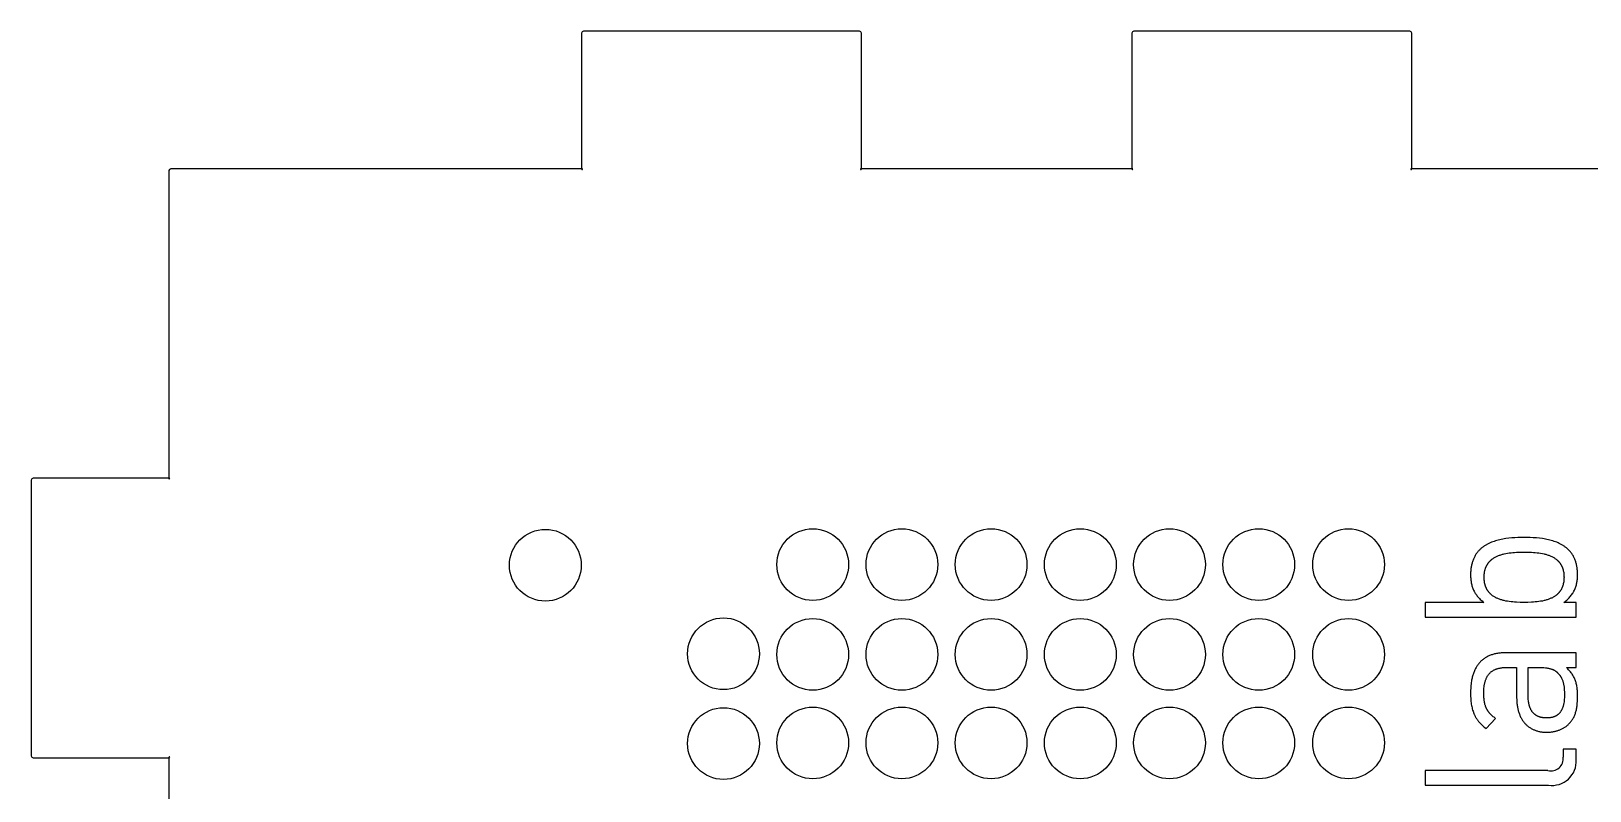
# Model space of a CAD drawing. Extents: x -34 to 366, y 525 to 825.
# Drawn here: x 188.74 to 234.06, y 665.52 to 687.62 of the extents above; entities that cross this region are included whole.
import ezdxf

# ---------------------------------------------------------------- set-up
doc = ezdxf.new("R2010")
doc.units = 0
doc.header["$MEASUREMENT"] = 0
doc.layers.add('CUT', color=30, linetype='CONTINUOUS')
doc.layers.add('ETCH', color=96, linetype='CONTINUOUS')

msp = doc.modelspace()

# ---------------------------------------------------------------- linework, layer by layer
at = {"layer": 'CUT', "color": 0}
for p, q in [((204.76, 687.598), (204.739, 687.561)), ((204.739, 687.561), (204.739, 687.548)), ((204.739, 687.548), (204.739, 683.618)), ((204.797, 687.618), (204.76, 687.598)), ((204.809, 687.618), (204.797, 687.618)), ((212.808, 687.618), (204.809, 687.618)), ((212.821, 687.618), (212.808, 687.618)), ((212.858, 687.598), (212.821, 687.618)), ((212.879, 687.561), (212.858, 687.598)), ((212.879, 687.548), (212.879, 687.561)), ((212.879, 683.618), (212.879, 687.548)), ((220.76, 687.598), (220.739, 687.561)), ((220.739, 687.561), (220.739, 687.548)), ((220.739, 687.548), (220.739, 683.618)), ((220.797, 687.618), (220.76, 687.598)), ((220.809, 687.618), (220.797, 687.618)), ((228.809, 687.618), (220.809, 687.618)), ((228.821, 687.618), (228.809, 687.618)), ((228.858, 687.598), (228.821, 687.618)), ((228.879, 687.561), (228.858, 687.598)), ((228.879, 687.548), (228.879, 687.561)), ((228.879, 683.618), (228.879, 687.548)), ((192.759, 683.598), (192.739, 683.561)), ((192.739, 683.561), (192.739, 683.548)), ((192.739, 683.548), (192.739, 674.618)), ((192.797, 683.618), (192.759, 683.598)), ((192.809, 683.618), (192.797, 683.618)), ((204.739, 683.618), (192.809, 683.618)), ((204.739, 683.618), (204.739, 683.611)), ((204.746, 683.618), (204.739, 683.618)), ((204.739, 683.611), (204.749, 683.59)), ((204.768, 683.609), (204.746, 683.618)), ((204.749, 683.59), (204.765, 683.592)), ((204.765, 683.592), (204.768, 683.609)), ((212.871, 683.618), (212.849, 683.609)), ((212.849, 683.609), (212.851, 683.592)), ((212.851, 683.592), (212.868, 683.59)), ((212.868, 683.59), (212.879, 683.611)), ((212.879, 683.618), (212.871, 683.618)), ((220.739, 683.618), (212.879, 683.618)), ((212.879, 683.611), (212.879, 683.618)), ((220.739, 683.618), (220.739, 683.611)), ((220.746, 683.618), (220.739, 683.618)), ((220.739, 683.611), (220.749, 683.59)), ((220.768, 683.609), (220.746, 683.618)), ((220.749, 683.59), (220.765, 683.592)), ((220.765, 683.592), (220.768, 683.609)), ((228.871, 683.618), (228.849, 683.609)), ((228.849, 683.609), (228.852, 683.592)), ((228.852, 683.592), (228.868, 683.59)), ((228.868, 683.59), (228.879, 683.611)), ((228.879, 683.618), (228.871, 683.618)), ((236.74, 683.618), (228.879, 683.618)), ((228.879, 683.611), (228.879, 683.618)), ((188.759, 674.598), (188.74, 674.561)), ((188.74, 674.561), (188.74, 674.548)), ((188.74, 674.548), (188.74, 666.547)), ((188.796, 674.618), (188.759, 674.598)), ((188.809, 674.618), (188.796, 674.618)), ((192.739, 674.618), (188.809, 674.618)), ((192.739, 674.618), (192.739, 674.611)), ((192.746, 674.618), (192.739, 674.618)), ((192.739, 674.611), (192.748, 674.589)), ((192.768, 674.609), (192.746, 674.618)), ((192.748, 674.589), (192.765, 674.592)), ((192.765, 674.592), (192.768, 674.609)), ((188.74, 666.547), (188.74, 666.536)), ((188.74, 666.536), (188.759, 666.499)), ((188.759, 666.499), (188.796, 666.478)), ((188.796, 666.478), (188.809, 666.478)), ((188.809, 666.478), (192.739, 666.478)), ((192.748, 666.509), (192.739, 666.487)), ((192.739, 666.487), (192.739, 666.478)), ((192.739, 666.478), (192.746, 666.478)), ((192.739, 666.478), (192.739, 658.618)), ((192.746, 666.478), (192.768, 666.489)), ((192.765, 666.505), (192.748, 666.509)), ((192.768, 666.489), (192.765, 666.505))]:
    msp.add_line(p, q, dxfattribs=at)
at = {"layer": 'ETCH'}
for p, q in [((230.826, 672.505), (230.812, 672.489)), ((230.84, 672.52), (230.826, 672.505)), ((230.855, 672.535), (230.84, 672.52)), ((230.87, 672.548), (230.855, 672.535)), ((230.885, 672.562), (230.87, 672.548)), ((230.9, 672.575), (230.885, 672.562)), ((230.915, 672.588), (230.9, 672.575)), ((230.931, 672.6), (230.915, 672.588)), ((230.947, 672.612), (230.931, 672.6)), ((230.963, 672.624), (230.947, 672.612)), ((230.98, 672.635), (230.963, 672.624)), ((230.997, 672.646), (230.98, 672.635)), ((231.014, 672.657), (230.997, 672.646)), ((231.031, 672.667), (231.014, 672.657)), ((231.048, 672.678), (231.031, 672.667)), ((231.066, 672.687), (231.048, 672.678)), ((231.084, 672.697), (231.066, 672.687)), ((231.12, 672.715), (231.084, 672.697)), ((231.157, 672.732), (231.12, 672.715)), ((231.196, 672.749), (231.157, 672.732)), ((231.234, 672.764), (231.196, 672.749)), ((231.274, 672.777), (231.234, 672.764)), ((231.314, 672.79), (231.274, 672.777)), ((231.355, 672.802), (231.314, 672.79)), ((231.396, 672.814), (231.355, 672.802)), ((231.438, 672.824), (231.396, 672.814)), ((231.48, 672.833), (231.438, 672.824)), ((231.523, 672.841), (231.48, 672.833)), ((231.566, 672.849), (231.523, 672.841)), ((231.61, 672.856), (231.566, 672.849)), ((231.698, 672.868), (231.61, 672.856)), ((231.787, 672.876), (231.698, 672.868)), ((231.876, 672.883), (231.787, 672.876)), ((231.966, 672.887), (231.876, 672.883)), ((232.056, 672.89), (231.966, 672.887)), ((232.145, 672.89), (232.056, 672.89)), ((232.235, 672.89), (232.145, 672.89)), ((232.325, 672.887), (232.235, 672.89)), ((232.414, 672.883), (232.325, 672.887)), ((232.504, 672.876), (232.414, 672.883)), ((232.593, 672.868), (232.504, 672.876)), ((232.681, 672.856), (232.593, 672.868)), ((232.725, 672.849), (232.681, 672.856)), ((232.768, 672.841), (232.725, 672.849)), ((232.811, 672.833), (232.768, 672.841)), ((232.853, 672.824), (232.811, 672.833)), ((232.895, 672.814), (232.853, 672.824)), ((232.936, 672.802), (232.895, 672.814)), ((232.977, 672.79), (232.936, 672.802)), ((233.017, 672.777), (232.977, 672.79)), ((233.056, 672.764), (233.017, 672.777)), ((233.095, 672.749), (233.056, 672.764)), ((233.133, 672.732), (233.095, 672.749)), ((233.17, 672.715), (233.133, 672.732)), ((233.207, 672.697), (233.17, 672.715)), ((233.225, 672.687), (233.207, 672.697)), ((233.242, 672.678), (233.225, 672.687)), ((233.26, 672.667), (233.242, 672.678)), ((233.277, 672.657), (233.26, 672.667)), ((233.294, 672.646), (233.277, 672.657)), ((233.311, 672.635), (233.294, 672.646)), ((233.327, 672.624), (233.311, 672.635)), ((233.344, 672.612), (233.327, 672.624)), ((233.36, 672.6), (233.344, 672.612)), ((233.375, 672.588), (233.36, 672.6)), ((233.391, 672.575), (233.375, 672.588)), ((233.406, 672.562), (233.391, 672.575)), ((233.421, 672.548), (233.406, 672.562)), ((233.435, 672.535), (233.421, 672.548)), ((233.45, 672.52), (233.435, 672.535)), ((233.465, 672.505), (233.45, 672.52)), ((233.479, 672.489), (233.465, 672.505)), ((230.614, 672.064), (230.609, 672.038)), ((230.619, 672.089), (230.614, 672.064)), ((230.625, 672.114), (230.619, 672.089)), ((230.632, 672.138), (230.625, 672.114)), ((230.639, 672.162), (230.632, 672.138)), ((230.646, 672.186), (230.639, 672.162)), ((230.654, 672.209), (230.646, 672.186)), ((230.662, 672.232), (230.654, 672.209)), ((230.671, 672.255), (230.662, 672.232)), ((230.681, 672.277), (230.671, 672.255)), ((230.691, 672.299), (230.681, 672.277)), ((230.701, 672.32), (230.691, 672.299)), ((230.711, 672.341), (230.701, 672.32)), ((230.723, 672.361), (230.711, 672.341)), ((230.734, 672.381), (230.723, 672.361)), ((230.746, 672.4), (230.734, 672.381)), ((230.758, 672.419), (230.746, 672.4)), ((230.771, 672.437), (230.758, 672.419)), ((230.784, 672.455), (230.771, 672.437)), ((230.798, 672.472), (230.784, 672.455)), ((230.812, 672.489), (230.798, 672.472)), ((231.041, 672.037), (231.046, 672.048)), ((231.046, 672.048), (231.051, 672.058)), ((231.051, 672.058), (231.056, 672.068)), ((231.056, 672.068), (231.061, 672.078)), ((231.061, 672.078), (231.066, 672.088)), ((231.066, 672.088), (231.072, 672.097)), ((231.072, 672.097), (231.077, 672.107)), ((231.077, 672.107), (231.083, 672.116)), ((231.083, 672.116), (231.089, 672.125)), ((231.089, 672.125), (231.095, 672.134)), ((231.095, 672.134), (231.101, 672.143)), ((231.101, 672.143), (231.108, 672.152)), ((231.108, 672.152), (231.114, 672.16)), ((231.114, 672.16), (231.121, 672.168)), ((231.121, 672.168), (231.128, 672.177)), ((231.128, 672.177), (231.135, 672.185)), ((231.135, 672.185), (231.142, 672.193)), ((231.142, 672.193), (231.149, 672.2)), ((231.149, 672.2), (231.157, 672.208)), ((231.157, 672.208), (231.164, 672.215)), ((231.164, 672.215), (231.172, 672.223)), ((231.172, 672.223), (231.18, 672.23)), ((231.18, 672.23), (231.188, 672.237)), ((231.188, 672.237), (231.196, 672.244)), ((231.196, 672.244), (231.204, 672.251)), ((231.204, 672.251), (231.212, 672.257)), ((231.212, 672.257), (231.23, 672.27)), ((231.23, 672.27), (231.247, 672.283)), ((231.247, 672.283), (231.266, 672.294)), ((231.266, 672.294), (231.284, 672.306)), ((231.284, 672.306), (231.303, 672.317)), ((231.303, 672.317), (231.323, 672.327)), ((231.323, 672.327), (231.343, 672.337)), ((231.343, 672.337), (231.363, 672.346)), ((231.363, 672.346), (231.384, 672.355)), ((231.384, 672.355), (231.406, 672.364)), ((231.406, 672.364), (231.427, 672.372)), ((231.427, 672.372), (231.449, 672.38)), ((231.449, 672.38), (231.472, 672.387)), ((231.472, 672.387), (231.495, 672.394)), ((231.495, 672.394), (231.518, 672.4)), ((231.518, 672.4), (231.541, 672.406)), ((231.541, 672.406), (231.565, 672.412)), ((231.565, 672.412), (231.614, 672.422)), ((231.614, 672.422), (231.663, 672.431)), ((231.663, 672.431), (231.714, 672.439)), ((231.714, 672.439), (231.766, 672.445)), ((231.766, 672.445), (231.818, 672.451)), ((231.818, 672.451), (231.871, 672.455)), ((231.871, 672.455), (231.925, 672.458)), ((231.925, 672.458), (232.035, 672.462)), ((232.035, 672.462), (232.145, 672.464)), ((232.145, 672.464), (232.256, 672.462)), ((232.256, 672.462), (232.365, 672.458)), ((232.365, 672.458), (232.419, 672.455)), ((232.419, 672.455), (232.472, 672.451)), ((232.472, 672.451), (232.525, 672.445)), ((232.525, 672.445), (232.577, 672.439)), ((232.577, 672.439), (232.627, 672.431)), ((232.627, 672.431), (232.677, 672.422)), ((232.677, 672.422), (232.726, 672.412)), ((232.726, 672.412), (232.749, 672.406)), ((232.749, 672.406), (232.773, 672.4)), ((232.773, 672.4), (232.796, 672.394)), ((232.796, 672.394), (232.819, 672.387)), ((232.819, 672.387), (232.841, 672.38)), ((232.841, 672.38), (232.863, 672.372)), ((232.863, 672.372), (232.885, 672.364)), ((232.885, 672.364), (232.906, 672.355)), ((232.906, 672.355), (232.927, 672.346)), ((232.927, 672.346), (232.948, 672.337)), ((232.948, 672.337), (232.968, 672.327)), ((232.968, 672.327), (232.987, 672.317)), ((232.987, 672.317), (233.007, 672.306)), ((233.007, 672.306), (233.025, 672.294)), ((233.025, 672.294), (233.043, 672.283)), ((233.043, 672.283), (233.061, 672.27)), ((233.061, 672.27), (233.078, 672.257)), ((233.078, 672.257), (233.087, 672.251)), ((233.087, 672.251), (233.095, 672.244)), ((233.095, 672.244), (233.103, 672.237)), ((233.103, 672.237), (233.111, 672.23)), ((233.111, 672.23), (233.119, 672.223)), ((233.119, 672.223), (233.127, 672.215)), ((233.127, 672.215), (233.134, 672.208)), ((233.134, 672.208), (233.142, 672.2)), ((233.142, 672.2), (233.149, 672.193)), ((233.149, 672.193), (233.156, 672.185)), ((233.156, 672.185), (233.163, 672.177)), ((233.163, 672.177), (233.17, 672.168)), ((233.17, 672.168), (233.177, 672.16)), ((233.177, 672.16), (233.183, 672.152)), ((233.183, 672.152), (233.19, 672.143)), ((233.19, 672.143), (233.196, 672.134)), ((233.196, 672.134), (233.202, 672.125)), ((233.202, 672.125), (233.208, 672.116)), ((233.208, 672.116), (233.214, 672.107)), ((233.214, 672.107), (233.219, 672.097)), ((233.219, 672.097), (233.225, 672.088)), ((233.225, 672.088), (233.23, 672.078)), ((233.23, 672.078), (233.235, 672.068)), ((233.235, 672.068), (233.24, 672.058)), ((233.24, 672.058), (233.245, 672.048)), ((233.245, 672.048), (233.249, 672.037)), ((233.493, 672.472), (233.479, 672.489)), ((233.506, 672.455), (233.493, 672.472)), ((233.519, 672.437), (233.506, 672.455)), ((233.532, 672.419), (233.519, 672.437)), ((233.545, 672.4), (233.532, 672.419)), ((233.557, 672.381), (233.545, 672.4)), ((233.568, 672.361), (233.557, 672.381)), ((233.579, 672.341), (233.568, 672.361)), ((233.59, 672.32), (233.579, 672.341)), ((233.6, 672.299), (233.59, 672.32)), ((233.61, 672.277), (233.6, 672.299)), ((233.619, 672.255), (233.61, 672.277)), ((233.628, 672.232), (233.619, 672.255)), ((233.637, 672.209), (233.628, 672.232)), ((233.645, 672.186), (233.637, 672.209)), ((233.652, 672.162), (233.645, 672.186)), ((233.659, 672.138), (233.652, 672.162)), ((233.666, 672.114), (233.659, 672.138)), ((233.672, 672.089), (233.666, 672.114)), ((233.677, 672.064), (233.672, 672.089)), ((233.682, 672.038), (233.677, 672.064)), ((230.591, 671.879), (230.59, 671.851)), ((230.59, 671.851), (230.59, 671.823)), ((230.59, 671.823), (230.591, 671.764)), ((230.593, 671.906), (230.591, 671.879)), ((230.591, 671.764), (230.592, 671.735)), ((230.592, 671.735), (230.594, 671.706)), ((230.595, 671.933), (230.593, 671.906)), ((230.594, 671.706), (230.596, 671.677)), ((230.597, 671.96), (230.595, 671.933)), ((230.596, 671.677), (230.599, 671.649)), ((230.601, 671.986), (230.597, 671.96)), ((230.599, 671.649), (230.602, 671.621)), ((230.604, 672.012), (230.601, 671.986)), ((230.602, 671.621), (230.606, 671.593)), ((230.609, 672.038), (230.604, 672.012)), ((230.606, 671.593), (230.611, 671.566)), ((230.985, 671.764), (230.987, 671.792)), ((230.985, 671.735), (230.985, 671.764)), ((230.985, 671.705), (230.985, 671.735)), ((230.987, 671.677), (230.985, 671.705)), ((230.987, 671.792), (230.989, 671.82)), ((230.989, 671.649), (230.987, 671.677)), ((230.989, 671.82), (230.991, 671.847)), ((230.991, 671.622), (230.989, 671.649)), ((230.991, 671.847), (230.995, 671.874)), ((230.995, 671.595), (230.991, 671.622)), ((230.995, 671.874), (230.999, 671.899)), ((230.999, 671.57), (230.995, 671.595)), ((230.999, 671.899), (231.005, 671.924)), ((231.005, 671.924), (231.007, 671.936)), ((231.007, 671.936), (231.01, 671.948)), ((231.01, 671.948), (231.014, 671.96)), ((231.014, 671.96), (231.017, 671.971)), ((231.017, 671.971), (231.021, 671.983)), ((231.021, 671.983), (231.024, 671.994)), ((231.024, 671.994), (231.028, 672.005)), ((231.028, 672.005), (231.032, 672.016)), ((231.032, 672.016), (231.037, 672.027)), ((231.037, 672.027), (231.041, 672.037)), ((233.249, 672.037), (233.254, 672.027)), ((233.254, 672.027), (233.258, 672.016)), ((233.258, 672.016), (233.262, 672.005)), ((233.262, 672.005), (233.266, 671.994)), ((233.266, 671.994), (233.27, 671.983)), ((233.27, 671.983), (233.274, 671.971)), ((233.274, 671.971), (233.277, 671.96)), ((233.277, 671.96), (233.28, 671.948)), ((233.28, 671.948), (233.283, 671.936)), ((233.283, 671.936), (233.286, 671.924)), ((233.286, 671.924), (233.291, 671.899)), ((233.291, 671.899), (233.296, 671.874)), ((233.296, 671.595), (233.291, 671.57)), ((233.296, 671.874), (233.299, 671.847)), ((233.299, 671.622), (233.296, 671.595)), ((233.299, 671.847), (233.302, 671.82)), ((233.302, 671.649), (233.299, 671.622)), ((233.302, 671.82), (233.304, 671.792)), ((233.304, 671.677), (233.302, 671.649)), ((233.304, 671.792), (233.305, 671.764)), ((233.305, 671.705), (233.304, 671.677)), ((233.305, 671.764), (233.306, 671.735)), ((233.306, 671.735), (233.305, 671.705)), ((233.678, 671.566), (233.683, 671.593)), ((233.686, 672.012), (233.682, 672.038)), ((233.683, 671.593), (233.688, 671.621)), ((233.69, 671.986), (233.686, 672.012)), ((233.688, 671.621), (233.691, 671.649)), ((233.693, 671.96), (233.69, 671.986)), ((233.691, 671.649), (233.694, 671.677)), ((233.696, 671.933), (233.693, 671.96)), ((233.694, 671.677), (233.697, 671.706)), ((233.698, 671.906), (233.696, 671.933)), ((233.697, 671.706), (233.699, 671.735)), ((233.7, 671.879), (233.698, 671.906)), ((233.699, 671.735), (233.7, 671.764)), ((233.701, 671.851), (233.7, 671.879)), ((233.7, 671.764), (233.701, 671.823)), ((233.701, 671.823), (233.701, 671.851)), ((230.611, 671.566), (230.617, 671.538)), ((230.617, 671.538), (230.623, 671.511)), ((230.623, 671.511), (230.63, 671.485)), ((230.63, 671.485), (230.638, 671.458)), ((230.638, 671.458), (230.646, 671.432)), ((230.646, 671.432), (230.656, 671.406)), ((230.656, 671.406), (230.666, 671.38)), ((230.666, 671.38), (230.678, 671.355)), ((230.678, 671.355), (230.69, 671.33)), ((230.69, 671.33), (230.696, 671.317)), ((230.696, 671.317), (230.703, 671.305)), ((230.703, 671.305), (230.71, 671.292)), ((230.71, 671.292), (230.717, 671.28)), ((230.717, 671.28), (230.725, 671.268)), ((230.725, 671.268), (230.733, 671.256)), ((230.733, 671.256), (230.741, 671.243)), ((230.741, 671.243), (230.749, 671.231)), ((230.749, 671.231), (230.767, 671.207)), ((230.767, 671.207), (230.785, 671.183)), ((230.785, 671.183), (230.805, 671.16)), ((230.805, 671.16), (230.826, 671.136)), ((231.005, 671.545), (230.999, 671.57)), ((231.007, 671.533), (231.005, 671.545)), ((231.01, 671.521), (231.007, 671.533)), ((231.014, 671.509), (231.01, 671.521)), ((231.017, 671.497), (231.014, 671.509)), ((231.021, 671.486), (231.017, 671.497)), ((231.024, 671.475), (231.021, 671.486)), ((231.028, 671.464), (231.024, 671.475)), ((231.032, 671.453), (231.028, 671.464)), ((231.037, 671.442), (231.032, 671.453)), ((231.041, 671.431), (231.037, 671.442)), ((231.046, 671.421), (231.041, 671.431)), ((231.051, 671.411), (231.046, 671.421)), ((231.056, 671.4), (231.051, 671.411)), ((231.061, 671.39), (231.056, 671.4)), ((231.066, 671.381), (231.061, 671.39)), ((231.072, 671.371), (231.066, 671.381)), ((231.077, 671.362), (231.072, 671.371)), ((231.083, 671.352), (231.077, 671.362)), ((231.089, 671.343), (231.083, 671.352)), ((231.095, 671.334), (231.089, 671.343)), ((231.101, 671.325), (231.095, 671.334)), ((231.108, 671.316), (231.101, 671.325)), ((231.114, 671.308), (231.108, 671.316)), ((231.121, 671.299), (231.114, 671.308)), ((231.128, 671.291), (231.121, 671.299)), ((231.135, 671.283), (231.128, 671.291)), ((231.142, 671.275), (231.135, 671.283)), ((231.149, 671.267), (231.142, 671.275)), ((231.157, 671.26), (231.149, 671.267)), ((231.164, 671.252), (231.157, 671.26)), ((231.172, 671.245), (231.164, 671.252)), ((231.18, 671.237), (231.172, 671.245)), ((231.188, 671.23), (231.18, 671.237)), ((231.196, 671.223), (231.188, 671.23)), ((231.204, 671.216), (231.196, 671.223)), ((231.212, 671.21), (231.204, 671.216)), ((231.23, 671.197), (231.212, 671.21)), ((231.247, 671.184), (231.23, 671.197)), ((231.266, 671.172), (231.247, 671.184)), ((231.284, 671.161), (231.266, 671.172)), ((231.303, 671.15), (231.284, 671.161)), ((231.323, 671.139), (231.303, 671.15)), ((232.987, 671.15), (232.968, 671.139)), ((233.007, 671.161), (232.987, 671.15)), ((233.025, 671.172), (233.007, 671.161)), ((233.043, 671.184), (233.025, 671.172)), ((233.061, 671.197), (233.043, 671.184)), ((233.078, 671.21), (233.061, 671.197)), ((233.087, 671.216), (233.078, 671.21)), ((233.095, 671.223), (233.087, 671.216)), ((233.103, 671.23), (233.095, 671.223)), ((233.111, 671.237), (233.103, 671.23)), ((233.119, 671.245), (233.111, 671.237)), ((233.127, 671.252), (233.119, 671.245)), ((233.134, 671.26), (233.127, 671.252)), ((233.142, 671.267), (233.134, 671.26)), ((233.149, 671.275), (233.142, 671.267)), ((233.156, 671.283), (233.149, 671.275)), ((233.163, 671.291), (233.156, 671.283)), ((233.17, 671.299), (233.163, 671.291)), ((233.177, 671.308), (233.17, 671.299)), ((233.183, 671.316), (233.177, 671.308)), ((233.19, 671.325), (233.183, 671.316)), ((233.196, 671.334), (233.19, 671.325)), ((233.202, 671.343), (233.196, 671.334)), ((233.208, 671.352), (233.202, 671.343)), ((233.214, 671.362), (233.208, 671.352)), ((233.219, 671.371), (233.214, 671.362)), ((233.225, 671.381), (233.219, 671.371)), ((233.23, 671.39), (233.225, 671.381)), ((233.235, 671.4), (233.23, 671.39)), ((233.24, 671.411), (233.235, 671.4)), ((233.245, 671.421), (233.24, 671.411)), ((233.249, 671.431), (233.245, 671.421)), ((233.254, 671.442), (233.249, 671.431)), ((233.258, 671.453), (233.254, 671.442)), ((233.262, 671.464), (233.258, 671.453)), ((233.266, 671.475), (233.262, 671.464)), ((233.27, 671.486), (233.266, 671.475)), ((233.274, 671.497), (233.27, 671.486)), ((233.277, 671.509), (233.274, 671.497)), ((233.28, 671.521), (233.277, 671.509)), ((233.283, 671.533), (233.28, 671.521)), ((233.286, 671.545), (233.283, 671.533)), ((233.291, 671.57), (233.286, 671.545)), ((233.456, 671.136), (233.477, 671.16)), ((233.477, 671.16), (233.498, 671.183)), ((233.498, 671.183), (233.517, 671.207)), ((233.517, 671.207), (233.535, 671.231)), ((233.535, 671.231), (233.552, 671.256)), ((233.552, 671.256), (233.56, 671.268)), ((233.56, 671.268), (233.568, 671.28)), ((233.568, 671.28), (233.575, 671.292)), ((233.575, 671.292), (233.582, 671.305)), ((233.582, 671.305), (233.589, 671.317)), ((233.589, 671.317), (233.596, 671.33)), ((233.596, 671.33), (233.609, 671.355)), ((233.609, 671.355), (233.621, 671.38)), ((233.621, 671.38), (233.631, 671.406)), ((233.631, 671.406), (233.641, 671.432)), ((233.641, 671.432), (233.65, 671.458)), ((233.65, 671.458), (233.659, 671.485)), ((233.659, 671.485), (233.666, 671.511)), ((233.666, 671.511), (233.672, 671.538)), ((233.672, 671.538), (233.678, 671.566)), ((230.979, 671), (229.269, 671)), ((229.269, 671), (229.269, 670.573)), ((230.826, 671.136), (230.848, 671.113)), ((230.848, 671.113), (230.872, 671.09)), ((230.872, 671.09), (230.896, 671.067)), ((230.896, 671.067), (230.923, 671.044)), ((230.923, 671.044), (230.95, 671.022)), ((230.95, 671.022), (230.979, 671)), ((231.343, 671.129), (231.323, 671.139)), ((231.363, 671.12), (231.343, 671.129)), ((231.384, 671.111), (231.363, 671.12)), ((231.406, 671.102), (231.384, 671.111)), ((231.427, 671.094), (231.406, 671.102)), ((231.449, 671.086), (231.427, 671.094)), ((231.472, 671.079), (231.449, 671.086)), ((231.495, 671.072), (231.472, 671.079)), ((231.518, 671.065), (231.495, 671.072)), ((231.541, 671.059), (231.518, 671.065)), ((231.565, 671.053), (231.541, 671.059)), ((231.614, 671.042), (231.565, 671.053)), ((231.663, 671.033), (231.614, 671.042)), ((231.714, 671.025), (231.663, 671.033)), ((231.766, 671.019), (231.714, 671.025)), ((231.818, 671.013), (231.766, 671.019)), ((231.871, 671.009), (231.818, 671.013)), ((231.925, 671.005), (231.871, 671.009)), ((232.035, 671.001), (231.925, 671.005)), ((232.145, 671), (232.035, 671.001)), ((232.256, 671.001), (232.145, 671)), ((232.365, 671.005), (232.256, 671.001)), ((232.419, 671.009), (232.365, 671.005)), ((232.472, 671.013), (232.419, 671.009)), ((232.525, 671.019), (232.472, 671.013)), ((232.577, 671.025), (232.525, 671.019)), ((232.627, 671.033), (232.577, 671.025)), ((232.677, 671.042), (232.627, 671.033)), ((232.726, 671.053), (232.677, 671.042)), ((232.749, 671.059), (232.726, 671.053)), ((232.773, 671.065), (232.749, 671.059)), ((232.796, 671.072), (232.773, 671.065)), ((232.819, 671.079), (232.796, 671.072)), ((232.841, 671.086), (232.819, 671.079)), ((232.863, 671.094), (232.841, 671.086)), ((232.885, 671.102), (232.863, 671.094)), ((232.906, 671.111), (232.885, 671.102)), ((232.927, 671.12), (232.906, 671.111)), ((232.948, 671.129), (232.927, 671.12)), ((232.968, 671.139), (232.948, 671.129)), ((233.3, 671), (233.329, 671.022)), ((233.664, 671), (233.3, 671)), ((233.329, 671.022), (233.357, 671.044)), ((233.357, 671.044), (233.384, 671.067)), ((233.384, 671.067), (233.409, 671.09)), ((233.409, 671.09), (233.433, 671.113)), ((233.433, 671.113), (233.456, 671.136)), ((233.664, 670.573), (233.664, 671)), ((229.269, 670.573), (233.664, 670.573)), ((230.934, 669.329), (230.916, 669.313)), ((230.953, 669.344), (230.934, 669.329)), ((230.972, 669.359), (230.953, 669.344)), ((230.992, 669.372), (230.972, 669.359)), ((231.012, 669.386), (230.992, 669.372)), ((231.032, 669.399), (231.012, 669.386)), ((231.053, 669.411), (231.032, 669.399)), ((231.075, 669.422), (231.053, 669.411)), ((231.097, 669.433), (231.075, 669.422)), ((231.119, 669.444), (231.097, 669.433)), ((231.142, 669.454), (231.119, 669.444)), ((231.165, 669.463), (231.142, 669.454)), ((231.189, 669.472), (231.165, 669.463)), ((231.213, 669.48), (231.189, 669.472)), ((231.238, 669.488), (231.213, 669.48)), ((231.263, 669.495), (231.238, 669.488)), ((231.289, 669.501), (231.263, 669.495)), ((231.315, 669.507), (231.289, 669.501)), ((231.342, 669.513), (231.315, 669.507)), ((231.369, 669.518), (231.342, 669.513)), ((231.397, 669.522), (231.369, 669.518)), ((231.425, 669.525), (231.397, 669.522)), ((231.453, 669.529), (231.425, 669.525)), ((231.482, 669.531), (231.453, 669.529)), ((231.511, 669.533), (231.482, 669.531)), ((231.541, 669.535), (231.511, 669.533)), ((231.571, 669.535), (231.541, 669.535)), ((231.602, 669.536), (231.571, 669.535)), ((233.664, 669.536), (231.602, 669.536)), ((233.664, 669.109), (233.664, 669.536)), ((230.655, 668.88), (230.647, 668.853)), ((230.664, 668.908), (230.655, 668.88)), ((230.672, 668.934), (230.664, 668.908)), ((230.682, 668.96), (230.672, 668.934)), ((230.692, 668.985), (230.682, 668.96)), ((230.702, 669.01), (230.692, 668.985)), ((230.713, 669.035), (230.702, 669.01)), ((230.724, 669.058), (230.713, 669.035)), ((230.736, 669.081), (230.724, 669.058)), ((230.748, 669.104), (230.736, 669.081)), ((230.761, 669.126), (230.748, 669.104)), ((230.774, 669.147), (230.761, 669.126)), ((230.788, 669.168), (230.774, 669.147)), ((230.803, 669.188), (230.788, 669.168)), ((230.817, 669.208), (230.803, 669.188)), ((230.833, 669.227), (230.817, 669.208)), ((230.848, 669.245), (230.833, 669.227)), ((230.865, 669.263), (230.848, 669.245)), ((230.881, 669.28), (230.865, 669.263)), ((230.898, 669.297), (230.881, 669.28)), ((230.916, 669.313), (230.898, 669.297)), ((231.083, 668.861), (231.091, 668.874)), ((231.091, 668.874), (231.1, 668.887)), ((231.1, 668.887), (231.109, 668.9)), ((231.109, 668.9), (231.119, 668.912)), ((231.119, 668.912), (231.129, 668.924)), ((231.129, 668.924), (231.139, 668.935)), ((231.139, 668.935), (231.15, 668.947)), ((231.15, 668.947), (231.161, 668.957)), ((231.161, 668.957), (231.172, 668.968)), ((231.172, 668.968), (231.183, 668.977)), ((231.183, 668.977), (231.195, 668.987)), ((231.195, 668.987), (231.208, 668.996)), ((231.208, 668.996), (231.22, 669.005)), ((231.22, 669.005), (231.233, 669.013)), ((231.233, 669.013), (231.246, 669.021)), ((231.246, 669.021), (231.26, 669.029)), ((231.26, 669.029), (231.273, 669.036)), ((231.273, 669.036), (231.288, 669.043)), ((231.288, 669.043), (231.302, 669.05)), ((231.302, 669.05), (231.317, 669.056)), ((231.317, 669.056), (231.332, 669.062)), ((231.332, 669.062), (231.348, 669.067)), ((231.348, 669.067), (231.363, 669.072)), ((231.363, 669.072), (231.379, 669.077)), ((231.379, 669.077), (231.396, 669.082)), ((231.396, 669.082), (231.413, 669.086)), ((231.413, 669.086), (231.43, 669.089)), ((231.43, 669.089), (231.447, 669.093)), ((231.447, 669.093), (231.465, 669.096)), ((231.465, 669.096), (231.483, 669.099)), ((231.483, 669.099), (231.501, 669.101)), ((231.501, 669.101), (231.52, 669.103)), ((231.52, 669.103), (231.539, 669.105)), ((231.539, 669.105), (231.558, 669.106)), ((231.558, 669.106), (231.598, 669.108)), ((231.598, 669.108), (231.639, 669.109)), ((231.639, 669.109), (231.929, 669.109)), ((231.929, 669.109), (231.929, 668.232)), ((232.263, 669.109), (232.59, 669.109)), ((232.263, 668.291), (232.263, 669.109)), ((232.59, 669.109), (232.636, 669.108)), ((232.636, 669.108), (232.681, 669.107)), ((232.681, 669.107), (232.724, 669.104)), ((232.724, 669.104), (232.765, 669.1)), ((232.765, 669.1), (232.784, 669.097)), ((232.784, 669.097), (232.804, 669.095)), ((232.804, 669.095), (232.823, 669.092)), ((232.823, 669.092), (232.841, 669.089)), ((232.841, 669.089), (232.859, 669.085)), ((232.859, 669.085), (232.876, 669.081)), ((232.876, 669.081), (232.893, 669.077)), ((232.893, 669.077), (232.91, 669.073)), ((232.91, 669.073), (232.926, 669.068)), ((232.926, 669.068), (232.942, 669.063)), ((232.942, 669.063), (232.957, 669.057)), ((232.957, 669.057), (232.972, 669.052)), ((232.972, 669.052), (232.986, 669.046)), ((232.986, 669.046), (233, 669.04)), ((233, 669.04), (233.013, 669.033)), ((233.013, 669.033), (233.026, 669.026)), ((233.026, 669.026), (233.039, 669.019)), ((233.039, 669.019), (233.051, 669.012)), ((233.051, 669.012), (233.057, 669.008)), ((233.057, 669.008), (233.063, 669.004)), ((233.063, 669.004), (233.068, 669)), ((233.068, 669), (233.074, 668.996)), ((233.074, 668.996), (233.079, 668.992)), ((233.079, 668.992), (233.085, 668.988)), ((233.085, 668.988), (233.09, 668.983)), ((233.09, 668.983), (233.095, 668.979)), ((233.095, 668.979), (233.1, 668.974)), ((233.1, 668.974), (233.105, 668.97)), ((233.105, 668.97), (233.11, 668.965)), ((233.11, 668.965), (233.114, 668.961)), ((233.114, 668.961), (233.131, 668.943)), ((233.131, 668.943), (233.139, 668.935)), ((233.139, 668.935), (233.147, 668.926)), ((233.147, 668.926), (233.155, 668.917)), ((233.155, 668.917), (233.162, 668.908)), ((233.162, 668.908), (233.169, 668.899)), ((233.169, 668.899), (233.176, 668.89)), ((233.176, 668.89), (233.183, 668.881)), ((233.183, 668.881), (233.19, 668.872)), ((233.374, 669.109), (233.664, 669.109)), ((233.396, 669.087), (233.374, 669.109)), ((233.418, 669.065), (233.396, 669.087)), ((233.439, 669.043), (233.418, 669.065)), ((233.459, 669.021), (233.439, 669.043)), ((233.478, 668.999), (233.459, 669.021)), ((233.496, 668.977), (233.478, 668.999)), ((233.513, 668.955), (233.496, 668.977)), ((233.529, 668.932), (233.513, 668.955)), ((233.544, 668.91), (233.529, 668.932)), ((233.559, 668.887), (233.544, 668.91)), ((233.573, 668.865), (233.559, 668.887)), ((230.591, 668.44), (230.59, 668.368)), ((230.594, 668.51), (230.591, 668.44)), ((230.599, 668.578), (230.594, 668.51)), ((230.606, 668.643), (230.599, 668.578)), ((230.611, 668.675), (230.606, 668.643)), ((230.615, 668.706), (230.611, 668.675)), ((230.621, 668.736), (230.615, 668.706)), ((230.627, 668.766), (230.621, 668.736)), ((230.633, 668.796), (230.627, 668.766)), ((230.64, 668.825), (230.633, 668.796)), ((230.647, 668.853), (230.64, 668.825)), ((230.973, 668.411), (230.975, 668.458)), ((230.975, 668.458), (230.978, 668.504)), ((230.978, 668.504), (230.983, 668.547)), ((230.983, 668.547), (230.986, 668.568)), ((230.986, 668.568), (230.989, 668.589)), ((230.989, 668.589), (230.992, 668.609)), ((230.992, 668.609), (230.996, 668.629)), ((230.996, 668.629), (231, 668.648)), ((231, 668.648), (231.004, 668.667)), ((231.004, 668.667), (231.009, 668.686)), ((231.009, 668.686), (231.014, 668.704)), ((231.014, 668.704), (231.02, 668.721)), ((231.02, 668.721), (231.025, 668.739)), ((231.025, 668.739), (231.031, 668.755)), ((231.031, 668.755), (231.038, 668.772)), ((231.038, 668.772), (231.044, 668.788)), ((231.044, 668.788), (231.051, 668.803)), ((231.051, 668.803), (231.059, 668.818)), ((231.059, 668.818), (231.066, 668.833)), ((231.066, 668.833), (231.074, 668.847)), ((231.074, 668.847), (231.083, 668.861)), ((233.19, 668.872), (233.196, 668.863)), ((233.196, 668.863), (233.202, 668.854)), ((233.202, 668.854), (233.208, 668.844)), ((233.208, 668.844), (233.214, 668.835)), ((233.214, 668.835), (233.219, 668.826)), ((233.219, 668.826), (233.224, 668.816)), ((233.224, 668.816), (233.229, 668.807)), ((233.229, 668.807), (233.234, 668.797)), ((233.234, 668.797), (233.244, 668.778)), ((233.244, 668.778), (233.252, 668.759)), ((233.252, 668.759), (233.26, 668.739)), ((233.26, 668.739), (233.268, 668.72)), ((233.268, 668.72), (233.274, 668.7)), ((233.274, 668.7), (233.28, 668.679)), ((233.28, 668.679), (233.286, 668.659)), ((233.286, 668.659), (233.291, 668.639)), ((233.291, 668.639), (233.295, 668.618)), ((233.295, 668.618), (233.299, 668.597)), ((233.299, 668.597), (233.302, 668.576)), ((233.302, 668.576), (233.306, 668.555)), ((233.306, 668.555), (233.308, 668.533)), ((233.308, 668.533), (233.312, 668.49)), ((233.312, 668.49), (233.315, 668.446)), ((233.315, 668.446), (233.317, 668.401)), ((233.586, 668.842), (233.573, 668.865)), ((233.598, 668.818), (233.586, 668.842)), ((233.609, 668.794), (233.598, 668.818)), ((233.62, 668.77), (233.609, 668.794)), ((233.63, 668.746), (233.62, 668.77)), ((233.639, 668.721), (233.63, 668.746)), ((233.648, 668.695), (233.639, 668.721)), ((233.655, 668.669), (233.648, 668.695)), ((233.662, 668.643), (233.655, 668.669)), ((233.669, 668.616), (233.662, 668.643)), ((233.675, 668.588), (233.669, 668.616)), ((233.68, 668.56), (233.675, 668.588)), ((233.684, 668.53), (233.68, 668.56)), ((233.688, 668.501), (233.684, 668.53)), ((233.692, 668.47), (233.688, 668.501)), ((233.695, 668.438), (233.692, 668.47)), ((233.697, 668.406), (233.695, 668.438)), ((230.59, 668.368), (230.591, 668.281)), ((230.591, 668.281), (230.595, 668.198)), ((230.595, 668.198), (230.598, 668.158)), ((230.598, 668.158), (230.601, 668.119)), ((230.601, 668.119), (230.606, 668.081)), ((230.606, 668.081), (230.611, 668.043)), ((230.611, 668.043), (230.617, 668.007)), ((230.617, 668.007), (230.624, 667.971)), ((230.624, 667.971), (230.631, 667.936)), ((230.973, 668.362), (230.973, 668.411)), ((230.974, 668.294), (230.973, 668.362)), ((230.975, 668.262), (230.974, 668.294)), ((230.977, 668.23), (230.975, 668.262)), ((230.98, 668.2), (230.977, 668.23)), ((230.983, 668.17), (230.98, 668.2)), ((230.987, 668.142), (230.983, 668.17)), ((230.991, 668.114), (230.987, 668.142)), ((230.996, 668.087), (230.991, 668.114)), ((231.002, 668.061), (230.996, 668.087)), ((231.008, 668.035), (231.002, 668.061)), ((231.015, 668.011), (231.008, 668.035)), ((231.019, 667.999), (231.015, 668.011)), ((231.023, 667.987), (231.019, 667.999)), ((231.027, 667.975), (231.023, 667.987)), ((231.031, 667.964), (231.027, 667.975)), ((231.929, 668.232), (231.93, 668.171)), ((231.93, 668.171), (231.932, 668.142)), ((231.932, 668.142), (231.933, 668.113)), ((231.933, 668.113), (231.936, 668.084)), ((231.936, 668.084), (231.938, 668.056)), ((231.938, 668.056), (231.942, 668.028)), ((231.942, 668.028), (231.945, 668.001)), ((231.945, 668.001), (231.949, 667.974)), ((231.949, 667.974), (231.954, 667.948)), ((232.263, 668.25), (232.263, 668.291)), ((232.265, 668.211), (232.263, 668.25)), ((232.267, 668.173), (232.265, 668.211)), ((232.271, 668.137), (232.267, 668.173)), ((232.276, 668.102), (232.271, 668.137)), ((232.279, 668.085), (232.276, 668.102)), ((232.282, 668.068), (232.279, 668.085)), ((232.285, 668.051), (232.282, 668.068)), ((232.289, 668.035), (232.285, 668.051)), ((232.293, 668.019), (232.289, 668.035)), ((232.297, 668.004), (232.293, 668.019)), ((232.301, 667.989), (232.297, 668.004)), ((232.306, 667.974), (232.301, 667.989)), ((232.311, 667.96), (232.306, 667.974)), ((233.278, 667.978), (233.274, 667.963)), ((233.282, 667.993), (233.278, 667.978)), ((233.287, 668.009), (233.282, 667.993)), ((233.29, 668.025), (233.287, 668.009)), ((233.294, 668.041), (233.29, 668.025)), ((233.297, 668.058), (233.294, 668.041)), ((233.3, 668.075), (233.297, 668.058)), ((233.306, 668.11), (233.3, 668.075)), ((233.31, 668.147), (233.306, 668.11)), ((233.314, 668.185), (233.31, 668.147)), ((233.316, 668.225), (233.314, 668.185)), ((233.318, 668.266), (233.316, 668.225)), ((233.317, 668.401), (233.318, 668.309)), ((233.318, 668.309), (233.318, 668.266)), ((233.681, 667.964), (233.685, 667.994)), ((233.685, 667.994), (233.689, 668.025)), ((233.689, 668.025), (233.692, 668.057)), ((233.692, 668.057), (233.697, 668.124)), ((233.7, 668.339), (233.697, 668.406)), ((233.697, 668.124), (233.7, 668.194)), ((233.701, 668.267), (233.7, 668.339)), ((233.7, 668.194), (233.701, 668.267)), ((230.631, 667.936), (230.64, 667.902)), ((230.64, 667.902), (230.649, 667.869)), ((230.649, 667.869), (230.66, 667.836)), ((230.66, 667.836), (230.671, 667.804)), ((230.671, 667.804), (230.677, 667.788)), ((230.677, 667.788), (230.683, 667.772)), ((230.683, 667.772), (230.69, 667.757)), ((230.69, 667.757), (230.697, 667.741)), ((230.697, 667.741), (230.704, 667.726)), ((230.704, 667.726), (230.711, 667.711)), ((230.711, 667.711), (230.719, 667.696)), ((230.719, 667.696), (230.727, 667.682)), ((230.727, 667.682), (230.735, 667.667)), ((230.735, 667.667), (230.743, 667.653)), ((230.743, 667.653), (230.752, 667.638)), ((230.752, 667.638), (230.761, 667.624)), ((230.761, 667.624), (230.77, 667.61)), ((230.77, 667.61), (230.78, 667.596)), ((230.78, 667.596), (230.79, 667.582)), ((230.79, 667.582), (230.8, 667.568)), ((230.8, 667.568), (230.811, 667.555)), ((230.811, 667.555), (230.822, 667.541)), ((230.822, 667.541), (230.833, 667.528)), ((230.833, 667.528), (230.844, 667.514)), ((231.036, 667.952), (231.031, 667.964)), ((231.041, 667.941), (231.036, 667.952)), ((231.04, 667.337), (231.318, 667.627)), ((231.045, 667.93), (231.041, 667.941)), ((231.05, 667.919), (231.045, 667.93)), ((231.056, 667.908), (231.05, 667.919)), ((231.061, 667.898), (231.056, 667.908)), ((231.067, 667.887), (231.061, 667.898)), ((231.073, 667.877), (231.067, 667.887)), ((231.079, 667.867), (231.073, 667.877)), ((231.085, 667.857), (231.079, 667.867)), ((231.091, 667.847), (231.085, 667.857)), ((231.098, 667.837), (231.091, 667.847)), ((231.104, 667.827), (231.098, 667.837)), ((231.111, 667.817), (231.104, 667.827)), ((231.119, 667.808), (231.111, 667.817)), ((231.126, 667.799), (231.119, 667.808)), ((231.133, 667.789), (231.126, 667.799)), ((231.141, 667.78), (231.133, 667.789)), ((231.149, 667.771), (231.141, 667.78)), ((231.157, 667.762), (231.149, 667.771)), ((231.174, 667.744), (231.157, 667.762)), ((231.192, 667.727), (231.174, 667.744)), ((231.211, 667.71), (231.192, 667.727)), ((231.231, 667.693), (231.211, 667.71)), ((231.251, 667.676), (231.231, 667.693)), ((231.273, 667.66), (231.251, 667.676)), ((231.295, 667.643), (231.273, 667.66)), ((231.318, 667.627), (231.295, 667.643)), ((231.954, 667.948), (231.959, 667.922)), ((231.959, 667.922), (231.965, 667.897)), ((231.965, 667.897), (231.971, 667.872)), ((231.971, 667.872), (231.977, 667.847)), ((231.977, 667.847), (231.984, 667.823)), ((231.984, 667.823), (231.992, 667.799)), ((231.992, 667.799), (231.999, 667.776)), ((231.999, 667.776), (232.008, 667.753)), ((232.008, 667.753), (232.017, 667.731)), ((232.017, 667.731), (232.026, 667.709)), ((232.026, 667.709), (232.035, 667.688)), ((232.035, 667.688), (232.045, 667.667)), ((232.045, 667.667), (232.056, 667.646)), ((232.056, 667.646), (232.067, 667.626)), ((232.067, 667.626), (232.078, 667.607)), ((232.078, 667.607), (232.09, 667.588)), ((232.09, 667.588), (232.102, 667.569)), ((232.102, 667.569), (232.114, 667.551)), ((232.114, 667.551), (232.127, 667.533)), ((232.127, 667.533), (232.141, 667.516)), ((232.141, 667.516), (232.154, 667.5)), ((232.316, 667.945), (232.311, 667.96)), ((232.322, 667.931), (232.316, 667.945)), ((232.328, 667.918), (232.322, 667.931)), ((232.334, 667.905), (232.328, 667.918)), ((232.34, 667.892), (232.334, 667.905)), ((232.346, 667.879), (232.34, 667.892)), ((232.353, 667.867), (232.346, 667.879)), ((232.36, 667.855), (232.353, 667.867)), ((232.367, 667.844), (232.36, 667.855)), ((232.375, 667.832), (232.367, 667.844)), ((232.383, 667.821), (232.375, 667.832)), ((232.391, 667.811), (232.383, 667.821)), ((232.399, 667.8), (232.391, 667.811)), ((232.408, 667.79), (232.399, 667.8)), ((232.417, 667.781), (232.408, 667.79)), ((232.426, 667.771), (232.417, 667.781)), ((232.435, 667.762), (232.426, 667.771)), ((232.445, 667.754), (232.435, 667.762)), ((232.455, 667.745), (232.445, 667.754)), ((232.465, 667.737), (232.455, 667.745)), ((232.475, 667.73), (232.465, 667.737)), ((232.486, 667.722), (232.475, 667.73)), ((232.497, 667.715), (232.486, 667.722)), ((232.508, 667.708), (232.497, 667.715)), ((232.519, 667.702), (232.508, 667.708)), ((232.531, 667.696), (232.519, 667.702)), ((232.543, 667.69), (232.531, 667.696)), ((232.555, 667.684), (232.543, 667.69)), ((232.567, 667.679), (232.555, 667.684)), ((232.58, 667.674), (232.567, 667.679)), ((232.593, 667.67), (232.58, 667.674)), ((232.606, 667.665), (232.593, 667.67)), ((232.619, 667.662), (232.606, 667.665)), ((232.633, 667.658), (232.619, 667.662)), ((232.647, 667.655), (232.633, 667.658)), ((232.661, 667.652), (232.647, 667.655)), ((232.676, 667.649), (232.661, 667.652)), ((232.69, 667.647), (232.676, 667.649)), ((232.705, 667.645), (232.69, 667.647)), ((232.72, 667.643), (232.705, 667.645)), ((232.736, 667.641), (232.72, 667.643)), ((232.751, 667.64), (232.736, 667.641)), ((232.767, 667.64), (232.751, 667.64)), ((232.783, 667.639), (232.767, 667.64)), ((232.8, 667.639), (232.783, 667.639)), ((232.816, 667.639), (232.8, 667.639)), ((232.832, 667.64), (232.816, 667.639)), ((232.848, 667.64), (232.832, 667.64)), ((232.863, 667.641), (232.848, 667.64)), ((232.879, 667.643), (232.863, 667.641)), ((232.894, 667.644), (232.879, 667.643)), ((232.908, 667.646), (232.894, 667.644)), ((232.923, 667.649), (232.908, 667.646)), ((232.937, 667.651), (232.923, 667.649)), ((232.951, 667.654), (232.937, 667.651)), ((232.965, 667.658), (232.951, 667.654)), ((232.978, 667.661), (232.965, 667.658)), ((232.991, 667.665), (232.978, 667.661)), ((233.004, 667.669), (232.991, 667.665)), ((233.017, 667.674), (233.004, 667.669)), ((233.029, 667.679), (233.017, 667.674)), ((233.041, 667.684), (233.029, 667.679)), ((233.053, 667.689), (233.041, 667.684)), ((233.065, 667.695), (233.053, 667.689)), ((233.076, 667.701), (233.065, 667.695)), ((233.087, 667.708), (233.076, 667.701)), ((233.098, 667.714), (233.087, 667.708)), ((233.108, 667.722), (233.098, 667.714)), ((233.118, 667.729), (233.108, 667.722)), ((233.128, 667.737), (233.118, 667.729)), ((233.138, 667.745), (233.128, 667.737)), ((233.147, 667.753), (233.138, 667.745)), ((233.157, 667.762), (233.147, 667.753)), ((233.166, 667.771), (233.157, 667.762)), ((233.174, 667.781), (233.166, 667.771)), ((233.183, 667.79), (233.174, 667.781)), ((233.191, 667.8), (233.183, 667.79)), ((233.199, 667.811), (233.191, 667.8)), ((233.206, 667.822), (233.199, 667.811)), ((233.214, 667.833), (233.206, 667.822)), ((233.221, 667.844), (233.214, 667.833)), ((233.228, 667.856), (233.221, 667.844)), ((233.234, 667.868), (233.228, 667.856)), ((233.241, 667.881), (233.234, 667.868)), ((233.247, 667.894), (233.241, 667.881)), ((233.253, 667.907), (233.247, 667.894)), ((233.258, 667.92), (233.253, 667.907)), ((233.264, 667.934), (233.258, 667.92)), ((233.269, 667.949), (233.264, 667.934)), ((233.274, 667.963), (233.269, 667.949)), ((233.476, 667.497), (233.492, 667.515)), ((233.492, 667.515), (233.507, 667.534)), ((233.507, 667.534), (233.522, 667.553)), ((233.522, 667.553), (233.536, 667.573)), ((233.536, 667.573), (233.55, 667.593)), ((233.55, 667.593), (233.563, 667.614)), ((233.563, 667.614), (233.575, 667.635)), ((233.575, 667.635), (233.587, 667.656)), ((233.587, 667.656), (233.598, 667.678)), ((233.598, 667.678), (233.608, 667.701)), ((233.608, 667.701), (233.618, 667.725)), ((233.618, 667.725), (233.627, 667.748)), ((233.627, 667.748), (233.636, 667.773)), ((233.636, 667.773), (233.644, 667.798)), ((233.644, 667.798), (233.652, 667.824)), ((233.652, 667.824), (233.659, 667.851)), ((233.659, 667.851), (233.665, 667.878)), ((233.665, 667.878), (233.671, 667.906)), ((233.671, 667.906), (233.676, 667.935)), ((233.676, 667.935), (233.681, 667.964)), ((230.844, 667.514), (230.868, 667.488)), ((230.868, 667.488), (230.893, 667.462)), ((230.893, 667.462), (230.92, 667.436)), ((230.92, 667.436), (230.948, 667.411)), ((230.948, 667.411), (230.977, 667.386)), ((230.977, 667.386), (231.008, 667.361)), ((231.008, 667.361), (231.04, 667.337)), ((232.154, 667.5), (232.168, 667.483)), ((232.168, 667.483), (232.183, 667.468)), ((232.183, 667.468), (232.198, 667.452)), ((232.198, 667.452), (232.213, 667.438)), ((232.213, 667.438), (232.229, 667.423)), ((232.229, 667.423), (232.245, 667.409)), ((232.245, 667.409), (232.261, 667.396)), ((232.261, 667.396), (232.278, 667.383)), ((232.278, 667.383), (232.295, 667.371)), ((232.295, 667.371), (232.313, 667.359)), ((232.313, 667.359), (232.331, 667.348)), ((232.331, 667.348), (232.349, 667.337)), ((232.349, 667.337), (232.367, 667.326)), ((232.367, 667.326), (232.386, 667.317)), ((232.386, 667.317), (232.405, 667.307)), ((232.405, 667.307), (232.425, 667.298)), ((232.425, 667.298), (232.445, 667.29)), ((232.445, 667.29), (232.465, 667.282)), ((232.465, 667.282), (232.486, 667.274)), ((232.486, 667.274), (232.507, 667.268)), ((232.507, 667.268), (232.528, 667.261)), ((232.528, 667.261), (232.549, 667.255)), ((232.549, 667.255), (232.571, 667.25)), ((232.571, 667.25), (232.593, 667.245)), ((232.593, 667.245), (232.616, 667.241)), ((232.616, 667.241), (232.638, 667.237)), ((232.638, 667.237), (232.662, 667.233)), ((232.662, 667.233), (232.685, 667.231)), ((232.685, 667.231), (232.708, 667.228)), ((232.708, 667.228), (232.732, 667.226)), ((232.732, 667.226), (232.757, 667.225)), ((232.757, 667.225), (232.781, 667.224)), ((232.781, 667.224), (232.806, 667.224)), ((232.806, 667.224), (232.828, 667.224)), ((232.828, 667.224), (232.851, 667.225)), ((232.851, 667.225), (232.873, 667.226)), ((232.873, 667.226), (232.895, 667.228)), ((232.895, 667.228), (232.917, 667.23)), ((232.917, 667.23), (232.939, 667.232)), ((232.939, 667.232), (232.961, 667.235)), ((232.961, 667.235), (232.983, 667.238)), ((232.983, 667.238), (233.004, 667.242)), ((233.004, 667.242), (233.026, 667.246)), ((233.026, 667.246), (233.047, 667.251)), ((233.047, 667.251), (233.068, 667.256)), ((233.068, 667.256), (233.089, 667.261)), ((233.089, 667.261), (233.109, 667.267)), ((233.109, 667.267), (233.129, 667.274)), ((233.129, 667.274), (233.149, 667.28)), ((233.149, 667.28), (233.169, 667.288)), ((233.169, 667.288), (233.188, 667.295)), ((233.188, 667.295), (233.207, 667.303)), ((233.207, 667.303), (233.226, 667.311)), ((233.226, 667.311), (233.245, 667.32)), ((233.245, 667.32), (233.263, 667.329)), ((233.263, 667.329), (233.281, 667.339)), ((233.281, 667.339), (233.298, 667.349)), ((233.298, 667.349), (233.315, 667.359)), ((233.315, 667.359), (233.332, 667.37)), ((233.332, 667.37), (233.348, 667.381)), ((233.348, 667.381), (233.364, 667.393)), ((233.364, 667.393), (233.379, 667.405)), ((233.379, 667.405), (233.394, 667.417)), ((233.394, 667.417), (233.409, 667.43)), ((233.409, 667.43), (233.423, 667.443)), ((233.423, 667.443), (233.441, 667.461)), ((233.441, 667.461), (233.459, 667.478)), ((233.459, 667.478), (233.476, 667.497)), ((233.664, 666.732), (233.281, 666.732)), ((233.281, 666.732), (233.281, 666.501)), ((233.664, 666.424), (233.664, 666.732)), ((229.269, 666.11), (229.269, 665.683)), ((232.837, 666.11), (229.269, 666.11)), ((229.269, 665.683), (232.855, 665.683))]:
    msp.add_line(p, q, dxfattribs=at)
for centre in [(203.689, 672.083), (211.462, 672.101), (214.055, 672.101), (216.649, 672.101), (219.243, 672.101), (221.836, 672.101), (224.43, 672.101), (227.042, 672.101), (208.868, 669.507), (211.462, 669.489), (214.055, 669.489), (216.649, 669.489), (219.243, 669.489), (221.836, 669.489), (224.43, 669.489), (227.042, 669.489), (208.868, 666.895), (211.462, 666.914), (214.055, 666.914), (216.649, 666.914), (219.243, 666.914), (221.836, 666.914), (224.43, 666.914), (227.042, 666.914)]:
    msp.add_circle(centre, 1.043, dxfattribs=at)
for centre, radius, start, end in [((232.926, 666.456), 0.358, 255.4886, 7.2245), ((232.953, 666.388), 0.711, 262.0672, 2.9291)]:
    msp.add_arc(centre, radius, start, end, dxfattribs=at)

doc.saveas('drawing.dxf')
